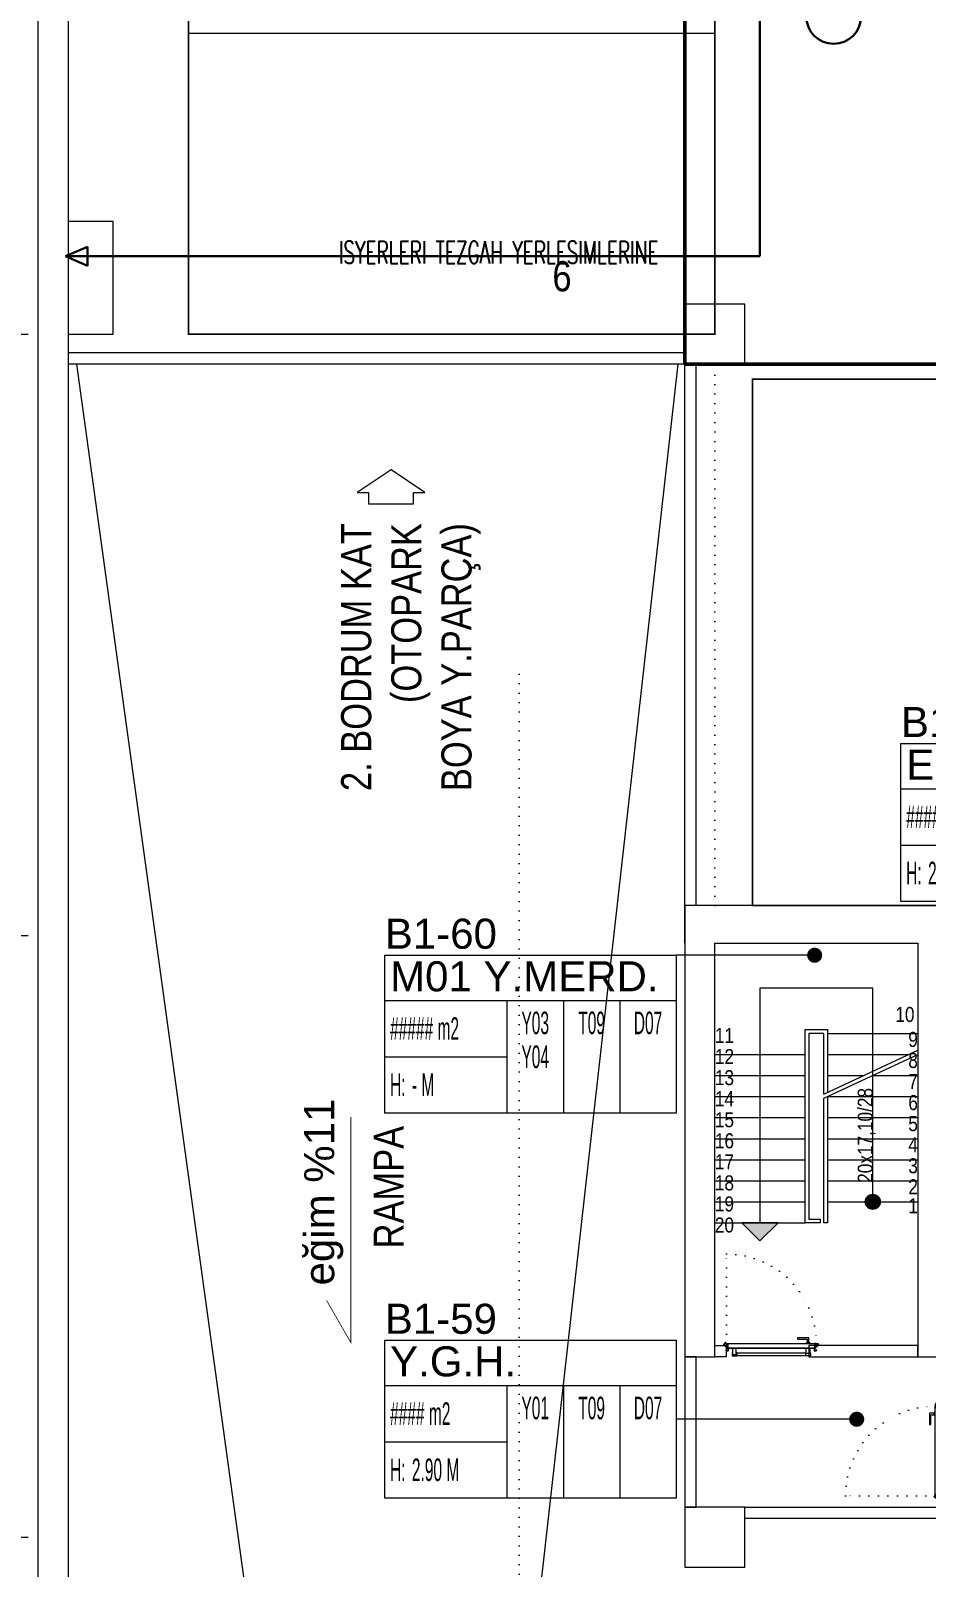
# Model space of a CAD drawing. Header units: metres. Extents: x -13194 to 152406, y -14653 to 29421.
# Drawn here: x 55990 to 57181, y 2400 to 4444 of the extents above; entities that cross this region are included whole.
import ezdxf
from ezdxf.enums import TextEntityAlignment as Align

# ---------------------------------------------------------------- set-up
doc = ezdxf.new("R2010")
doc.units = ezdxf.units.M
doc.header["$LTSCALE"] = 100
doc.header["$MEASUREMENT"] = 0
for name, pattern in [('DASHDOT2', [0.5, 0.25, -0.125, 0, -0.125]), ('DOT2', [0.125, 0, -0.125]), ('HIDDEN', [0.375, 0.25, -0.125])]:
    doc.linetypes.add(name, pattern=pattern)
doc.layers.get('0').update_dxf_attribs({"color": 9, "lineweight": 9})
for name, color, linetype, lineweight in [('00', 9, 'Continuous', 9), ('01', 9, 'Continuous', 9), ('05', 9, 'Continuous', 9), ('06D', 9, 'Continuous', 9), ('08E', 8, 'DOT2', 9), ('10', 9, 'Continuous', 9), ('14', 9, 'Continuous', 9), ('19', 9, 'Continuous', 9), ('20', 9, 'DOT2', 9), ('21', 9, 'Continuous', 9), ('21_mahal200', 9, 'Continuous', 9), ('24', 9, 'DASHDOT2', 9), ('E-KABLO', 7, 'Continuous', 30), ('E-LINYE', 7, 'Continuous', 30)]:
    doc.layers.add(name, color=color, linetype=linetype, lineweight=lineweight)
doc.styles.add('Arial', font='arial.ttf', dxfattribs={"height": 2.5})
doc.styles.add('E-YAZI', font='txttw.shx')
doc.styles.add('MuuM_TEXT-ITALIC', font='ARIALNI.TTF')
doc.styles.add('MuuM_TEXT-STANDART', font='ARIALN.TTF')
doc.dimstyles.new('MuuM_DIM200', dxfattribs={"dimscale": 20, "dimtxt": 2, "dimasz": 1, "dimexe": 1, "dimexo": 1, "dimgap": 1, "dimtad": 1, "dimdec": 1, "dimrnd": 0.5, "dimdsep": 46, "dimtxsty": 'MuuM_TEXT-STANDART', "dimblk": 'ARCHTICK', "dimcen": 0, "dimdle": 0.15, "dimclrd": 256, "dimclre": 256, "dimclrt": 256, "dimadec": 0, "dimazin": 0, "dimtfac": 5, "dimtdec": 1, "dimtix": 1, "dimtmove": 2, "dimatfit": 3, "dimldrblk": 'DOT', "dimfxl": 3, "dimfxlon": 1, "dimtolj": 1, "dimlwd": -1, "dimlwe": -1, "dimarcsym": 0})

# ---------------------------------------------------------------- blocks, each defined once
blk = doc.blocks.new('p-akslar_yeni')
at = {"layer": '24'}
for points in [[(-2190, -4535), (6415, -4535)], [(-2190, -5335), (6415, -5335)], [(-2190, -6135), (6415, -6135)]]:
    blk.add_lwpolyline(points, dxfattribs=at)
blk = doc.blocks.new('p-kolon_80x80')
blk.add_lwpolyline([(-40, -40), (40, -40), (40, 40), (-40, 40)], close=True)
blk = doc.blocks.new('1.bod.mimari.elk')
at = {"layer": '01'}
for points in [[(40, -8750), (0, -8750), (0, -2950), (40, -2950), (40, -8750), (40, -8750)], [(860, -5350), (860, -5350), (860, -5950), (900, -5950), (900, -5950), (900, -5950), (900, -5400), (1170, -5400), (1170, -5950), (1170, -5950), (1170, -5950), (1210, -5950), (1210, -5350), (860, -5350), (860, -5350), (860, -5350), (860, -5400)]]:
    blk.add_lwpolyline(points, close=True, dxfattribs=at)
for p in [(900, -4590), (900, -6190)]:
    blk.add_blockref('p-kolon_80x80', p, dxfattribs=at)
blk = doc.blocks.new('p-işyeri')
at = {"color": 0, "const_width": 2}
blk.add_lwpolyline([(200, 0), (200, 700), (-200, 700), (-200, 0)], close=True, dxfattribs=at)
blk = doc.blocks.new('p-M01-M02_merdiven-1050')
at = {"layer": '19'}
h = blk.add_hatch(color=256, dxfattribs=at)
h.dxf.hatch_style = 1
edge = h.paths.add_edge_path()
edge.add_arc((210, -344), 10, 270, 630)
h = blk.add_hatch(color=256, dxfattribs=at)
h.dxf.hatch_style = 1
h.paths.add_polyline_path([(84, -372), (36, -372), (60, -396)])
at = {"layer": '19', "linetype": 'Continuous'}
for points in [[(210, -344), (210, -120), (210, -60), (60, -60), (60, -372)], [(145, -200.7), (145, -120), (125, -120), (125, -120), (125, -367), (140, -367), (140, -372), (120, -372), (120, -367), (120, -115), (120, -115), (150, -115), (150, -198.4)], [(150, -120), (270, -120)], [(145, -200.7), (270, -142.4)], [(0, -148), (120, -148)], [(145, -206.3), (270, -148)], [(150, -148), (258, -148)], [(0, -176), (120, -176)], [(150, -176), (198, -176)], [(210, -176), (270, -176)], [(0, -204), (120, -204)], [(150, -204), (270, -204)], [(0, -232), (120, -232)], [(150, -232), (270, -232)], [(0, -260), (120, -260)], [(150, -260), (270, -260)], [(0, -288), (120, -288)], [(150, -288), (270, -288)], [(0, -316), (120, -316)], [(150, -316), (270, -316)], [(0, -344), (120, -344)], [(150, -344), (270, -344)], [(0, -372), (120, -372)]]:
    blk.add_lwpolyline(points, dxfattribs=at)
at = {"layer": '19'}
for points in [[(145, -206.3), (270, -148)], [(150, -204), (150, -372), (150, -372), (145, -372), (145, -372), (145, -206.3)]]:
    blk.add_lwpolyline(points, dxfattribs=at)
blk.add_lwpolyline([(84, -372), (36, -372), (60, -396)], close=True, dxfattribs=at)
blk.add_circle((210, -344), 10, dxfattribs=at)
blk = doc.blocks.new('p-M01-M02_M03_formül_2a')
at = {"layer": '21', "style": 'MuuM_TEXT-STANDART'}
for s, p in [('10', (240, -114.8)), ('11', (0, -142.8)), ('12', (0, -170.8)), ('13', (0, -198.8)), ('14', (0, -226.8)), ('15', (0, -254.8)), ('16', (0, -282.8)), ('17', (0, -310.8)), ('18', (0, -338.8)), ('19', (0, -366.8)), ('20', (0, -394.8))]:
    blk.add_text(s, height=20, dxfattribs=at).set_placement(p)
for s, p in [('9', (270, -148)), ('8', (270, -176)), ('7', (270, -204)), ('6', (270, -232)), ('5', (270, -260)), ('4', (270, -288)), ('3', (270, -316)), ('2', (270, -344)), ('1', (270, -369.3))]:
    blk.add_text(s, height=20, dxfattribs=at).set_placement(p, align=Align.RIGHT)
blk.add_text('20x17,10/28', height=20, rotation=90, dxfattribs=at).set_placement((210, -202.6), align=Align.RIGHT)
blk = doc.blocks.new('*U19')
at = {"ltscale": 15}
for p, q in [((-25, 1), (-26, 0)), ((-25, -1), (-26, 0)), ((-23, 1), (-25, 1)), ((-23, 1), (-23, -2)), ((-21, -3), (-18, 3)), ((-21, -3), (-18, 3)), ((-20, -3), (-17, 3)), ((-20, -3), (-16, 3)), ((-18, -3), (-15, 3)), ((-18, -3), (-15, 3)), ((-18, 1), (-18, 2)), ((-17, -3), (-14, 3)), ((-17, -3), (-13, 3)), ((-17, 1), (-17, 2)), ((-15, -3), (-12, 3)), ((-15, -3), (-12, 3)), ((-15, 1), (-15, 2)), ((-14, -3), (-11, 3)), ((-14, -3), (-10, 3)), ((-14, 1), (-14, 2)), ((-12, -3), (-9, 3)), ((-12, -3), (-9, 3)), ((-12, 1), (-12, 2)), ((-11, -3), (-8, 3)), ((-11, -3), (-7, 3)), ((-11, 1), (-11, 2)), ((-9, -3), (-6, 3)), ((-9, -3), (-6, 3)), ((-9, 1), (-9, 2)), ((-8, -3), (-4, 3)), ((-8, -3), (-5, 3)), ((-8, 1), (-8, 2)), ((-6, -3), (-3, 3)), ((-6, -3), (-3, 3)), ((-6, 1), (-6, 2)), ((-5, -3), (-1, 3)), ((-5, -3), (-2, 3)), ((-5, 1), (-5, 2)), ((-3, 1), (-3, 2)), ((0, 4), (-2, 1)), ((-2, 1), (-2, 2)), ((0, 0), (-1, 0)), ((-25, -1), (-23, -2)), ((-9, -2), (-23, -2)), ((-21, -3), (-21, -2)), ((-20, -3), (-19, -2)), ((-20, -2), (-19, -2)), ((-19, -2), (-18, -2)), ((-18, -3), (-18, -2)), ((-17, -3), (-16, -2)), ((-17, -2), (-16, -2)), ((-16, -2), (-15, -2)), ((-15, -3), (-15, -2)), ((-14, -3), (-13, -2)), ((-14, -2), (-13, -2)), ((-13, -2), (-12, -2)), ((-12, -3), (-12, -2)), ((-11, -3), (-10, -2)), ((-11, -2), (-10, -2)), ((-10, -2), (-9, -2)), ((-9, -3), (-9, -2)), ((-8, -2), (-7, -2)), ((-8, -3), (-7, -2)), ((-7, -2), (-6, -2)), ((-6, -3), (-6, -2)), ((-5, -2), (-4, -2)), ((-5, -3), (-4, -2)), ((-4, -2), (-2, -2)), ((0, -4), (-2, -2)), ((0, 0), (-1, 0))]:
    blk.add_line(p, q, dxfattribs=at)
for p, q in [((-7, 1), (-23, 1)), ((-17, 1), (-19, 1)), ((-16, 1), (-17, 1)), ((-14, 1), (-16, 1)), ((-13, 1), (-14, 1)), ((-11, 1), (-13, 1)), ((-10, 1), (-11, 1)), ((-8, 1), (-10, 1)), ((-7, 1), (-8, 1)), ((-5, 1), (-7, 1)), ((-4, 1), (-5, 1)), ((-2, 1), (-4, 1)), ((-2, 1), (-2, 1)), ((0, 0), (0, 4)), ((-2, -2), (-2, -2)), ((0, 0), (0, -4))]:
    blk.add_line(p, q)
for centre, radius, start, end in [((-26, 4), 3.92, 274.361, 322.1025), ((-26, -4), 3.92, 37.8975, 85.639), ((-18, 3), 0.0971, 330.3204, 150.3204), ((-17, 3), 0.0971, 330.3204, 150.3204), ((-15, 3), 0.0971, 330.3204, 150.3204), ((-14, 3), 0.0971, 330.3204, 150.3204), ((-12, 3), 0.0971, 330.3204, 150.3204), ((-11, 3), 0.0971, 330.3204, 150.3204), ((-9, 3), 0.0971, 330.3204, 150.3204), ((-8, 3), 0.0971, 330.3204, 150.3204), ((-6, 3), 0.0971, 330.3204, 150.3204), ((-5, 3), 0.0971, 330.3204, 150.3204), ((-3, 3), 0.0971, 330.3204, 150.3204), ((-2, 3), 0.0971, 330.3204, 150.3204), ((-1, 0), 0.486, 90, 270), ((0, 4), 0.25, 0, 150.0864), ((-21, -3), 0.0971, 150.3204, 330.3204), ((-20, -3), 0.0971, 150.3204, 330.3204), ((-18, -3), 0.0971, 150.3204, 330.3204), ((-17, -3), 0.0971, 150.3204, 330.3204), ((-15, -3), 0.0971, 150.3204, 330.3204), ((-14, -3), 0.0971, 150.3204, 330.3204), ((-12, -3), 0.0971, 150.3204, 330.3204), ((-11, -3), 0.0971, 150.3204, 330.3204), ((-9, -3), 0.0971, 150.3204, 330.3204), ((-8, -3), 0.0971, 150.3204, 330.3204), ((-6, -3), 0.0971, 150.3204, 330.3204), ((-5, -3), 0.0971, 150.3204, 330.3204), ((0, -4), 0.25, 209.9136, 0)]:
    blk.add_arc(centre, radius, start, end, dxfattribs=at)
blk = doc.blocks.new('conta')
at = {"ltscale": 10}
for p, q in [((-2649.9, 5345.5), (-2649.8, 5345.6)), ((-2649.9, 5344.5), (-2649.8, 5344.3)), ((-2649.8, 5344.3), (-2649.7, 5344.3)), ((-2649.7, 5345.4), (-2649.3, 5345.4)), ((-2649.2, 5345.4), (-2649.1, 5345.5)), ((-2649, 5344), (-2648.8, 5343.8)), ((-2648.9, 5344.1), (-2648.7, 5343.9)), ((-2648.8, 5345.1), (-2648.6, 5345.3)), ((-2648.8, 5344.9), (-2648.6, 5345.2)), ((-2648.7, 5343.8), (-2648.7, 5343.8)), ((-2648.6, 5345.3), (-2648.6, 5345.3))]:
    blk.add_line(p, q, dxfattribs=at)
for centre, radius, start, end in [((-2649.8, 5345.5), 0.05, 140.6345, 188.9372), ((-2653, 5345), 3.19, 350.4674, 8.9372), ((-2649.9, 5344.5), 0.02, 170.4674, 213.7451), ((-2649.7, 5345.6), 0.0696, 22.2428, 159.258), ((-2650.9, 5345), 1.24, 340.3382, 16.7772), ((-2649.7, 5344.6), 0.03, 160.3382, 273.2666), ((-2649.7, 5345.4), 0.03, 90, 196.7772), ((-2649.6, 5341.5), 3.01, 80.4362, 93.2666), ((-2649.3, 5345.5), 0.05, 270, 303.0062), ((-2649.2, 5344.1), 0.231, 353.9571, 81.9004), ((-2649.1, 5345.5), 0.03, 4.7972, 123.0062), ((-2649.1, 5344.5), 0.03, 260.4362, 338.7066), ((-2651.2, 5344.8), 2.33, 7.5897, 18.7951), ((-2649, 5345.6), 0.05, 18.7951, 42.1429), ((-2650.2, 5345), 1.27, 338.7066, 23.0418), ((-2648.9, 5344.1), 0.1, 173.9571, 217.2653), ((-2648.8, 5345.1), 0.05, 187.5897, 322.7347), ((-2658.2, 5345.2), 9.36, 353.6857, 357.8537), ((-2648.8, 5344.2), 0.1, 173.6857, 217.2653), ((-2648.8, 5344.8), 0.05, 142.7347, 180.2669), ((-2648.7, 5343.8), 0.05, 217.2653, 307.2653), ((-2648.7, 5343.8), 0.05, 307.2653, 37.2653), ((-2648.6, 5345.3), 0.05, 52.7347, 142.7347), ((-2648.6, 5345.3), 0.05, 322.7347, 52.7347)]:
    blk.add_arc(centre, radius, start, end, dxfattribs=at)
for points, knots in [([(-2649, 5345.6), (-2649, 5345.6), (-2649.1, 5345.7), (-2649.2, 5345.4), (-2649.3, 5345.7), (-2649.4, 5345.5), (-2649.5, 5345.7), (-2649.6, 5345.5), (-2649.7, 5345.6), (-2649.7, 5345.6)], [0.0086373, 0.0086373, 0.0086373, 0.0086373, 0.1097304, 0.3133405, 0.4430081, 0.5658764, 0.7165186, 0.8527974, 0.9648495, 0.9648495, 0.9648495, 0.9648495]), ([(-2649.7, 5344.3), (-2649.7, 5344.3), (-2649.7, 5344.5), (-2649.6, 5344.3), (-2649.3, 5344.4), (-2649.2, 5344.4), (-2649.2, 5344.4)], [0, 0, 0, 0, 0.1008757, 0.3841126, 0.5436166, 0.6906785, 0.6906785, 0.6906785, 0.6906785])]:
    blk.add_open_spline(points, degree=3, knots=knots, dxfattribs=at)
blk = doc.blocks.new('p-yn_sackasa')
at = {"layer": '10', "linetype": 'Continuous'}
for p, q in [((-2.2, 0), (-2.2, -0.2)), ((0, 6.9), (0, 6.2)), ((0, 6.2), (0, 6.9)), ((0.1, 6.9), (0.1, 6.2)), ((0.2, 6.9), (0.2, 6.2)), ((2.7, 7.2), (0.3, 7.2)), ((2.7, 7.2), (0.3, 7.2)), ((2.7, 7), (0.3, 7)), ((0.3, 7), (2.7, 7)), ((0.3, 6.1), (0.8, 6.1)), ((0.7, 6), (0.3, 6)), ((0.3, 5.9), (0.7, 5.9)), ((0.8, 5.9), (0.3, 5.9)), ((0.7, 5.9), (0.7, 6)), ((0.7, -0.7), (0.7, 2.3)), ((0.7, -0.7), (0.7, 2.3)), ((0.8, 5.9), (0.8, 6.1)), ((0.8, -0.7), (0.8, 2.3)), ((0.8, -0.7), (0.8, 2.3)), ((0.9, 2.3), (1, 2.3)), ((0.9, 2.3), (0.9, 2.3)), ((1, 2.5), (1, 2.4)), ((1, 2.5), (1, 2.5)), ((1.1, 2.5), (1.1, 3.7)), ((1.1, 2.5), (1.1, 3.7)), ((1.3, 3.7), (1.3, 2.5)), ((1.3, 2.5), (1.3, 3.7)), ((2.5, 4), (1.4, 4)), ((1.4, 4), (2.5, 4)), ((1.4, 3.8), (2.5, 3.8)), ((2.5, 3.8), (1.4, 3.8)), ((2.5, 3.4), (2.6, 3.7)), ((2.6, 3.7), (2.5, 3.4)), ((2.7, 3.6), (2.6, 3.3)), ((2.7, 3.6), (2.6, 3.3)), ((2.8, 3.3), (2.8, 6.9)), ((2.8, 3.3), (2.8, 6.9)), ((2.9, 3.3), (2.9, 6.9)), ((2.9, 3.3), (2.9, 6.9)), ((-2.9, -1.7), (-2.9, -0.3)), ((-2.9, -0.3), (-2.9, -1.7)), ((-2.8, -0.3), (-2.8, -1.7)), ((-2.8, -0.3), (-2.8, -1.7)), ((-2.2, 0), (-2.7, 0)), ((-2.2, 0), (-2.7, 0)), ((-2.2, -0.1), (-2.7, -0.1)), ((-2.2, -0.2), (-2.7, -0.2)), ((1, -1.8), (-2.7, -1.8)), ((1, -1.9), (-2.7, -1.9)), ((-2.7, -2), (1, -2)), ((1, -2), (-2.7, -2)), ((-2.2, -0.1), (-2.2, 0)), ((0.9, -0.8), (1, -0.8)), ((0.9, -0.8), (0.9, -0.8)), ((1, -0.9), (1, -0.9)), ((1, -0.9), (1, -0.9)), ((1.1, -1), (1.1, -1.7)), ((1.1, -1), (1.1, -1.7)), ((1.3, -1), (1.3, -1.7)), ((1.3, -1), (1.3, -1.7))]:
    blk.add_line(p, q, dxfattribs=at)
for points in [[(0.1, 2.1), (0.7, 2.1), (0.7, -0.5), (0.1, -0.5)], [(0.1, 2.1), (0.4, 2.1), (0.4, -0.5), (0.1, -0.5)]]:
    blk.add_lwpolyline(points, close=True, dxfattribs=at)
for centre, radius, start, end in [((0.3, 6.9), 0.249, 90, 180), ((0.3, 6.9), 0.261, 90, 180), ((0.3, 6.2), 0.249, 181.345, 271.3502), ((0.3, 6.2), 0.261, 180, 270), ((0.3, 6.9), 0.122, 90, 180), ((0.3, 6.2), 0.122, 180, 270), ((0.3, 6.9), 0.11, 90, 180), ((0.3, 6.2), 0.11, 180, 270), ((0.9, 2.3), 0.206, 63.2169, 180), ((0.9, 2.3), 0.219, 63.2153, 180), ((0.9, 2.3), 0.0801, 63.215, 180), ((0.9, 2.3), 0.0674, 63.2144, 180), ((1, 2.5), 0.219, 243.2148, 0), ((1, 2.5), 0.0801, 243.2203, 0), ((1, 2.5), 0.206, 243.2197, 0), ((1, 2.5), 0.0674, 243.2129, 0), ((1.4, 3.7), 0.24, 90, 180), ((1.4, 3.7), 0.253, 90, 180), ((1.4, 3.7), 0.114, 90, 180), ((1.4, 3.7), 0.101, 90, 180), ((2.5, 3.7), 0.249, 342.8613, 90), ((2.5, 3.7), 0.261, 342.8602, 90), ((2.5, 3.7), 0.122, 342.8607, 90), ((2.5, 3.7), 0.11, 342.8621, 90), ((2.7, 3.3), 0.232, 162.8601, 0), ((2.7, 3.3), 0.219, 162.8613, 0), ((2.7, 3.3), 0.0927, 162.8605, 0), ((2.7, 3.3), 0.0801, 162.8624, 0), ((2.7, 6.9), 0.249, 0, 90), ((2.7, 6.9), 0.261, 0, 90), ((2.7, 6.9), 0.122, 0, 90), ((2.7, 6.9), 0.11, 0, 90), ((-2.7, -0.3), 0.24, 90, 180), ((-2.7, -0.3), 0.253, 90, 180), ((-2.7, -1.7), 0.24, 180, 270), ((-2.7, -1.7), 0.253, 180, 270), ((-2.7, -0.3), 0.114, 90, 180), ((-2.7, -0.3), 0.101, 90, 180), ((-2.7, -1.7), 0.114, 180, 270), ((-2.7, -1.7), 0.101, 180, 270), ((0.9, -0.7), 0.206, 180, 296.7851), ((0.9, -0.7), 0.219, 180, 296.785), ((0.9, -0.7), 0.0674, 180, 180.5245), ((0.9, -0.7), 0.0801, 180, 296.785), ((0.9, -0.7), 0.0674, 180, 296.7871), ((1, -1), 0.219, 0, 116.7854), ((1, -1), 0.206, 0, 116.7836), ((1, -1), 0.0801, 0, 116.7811), ((1, -1), 0.0674, 0, 116.7871), ((1, -1.7), 0.114, 270, 0), ((1, -1.7), 0.24, 270, 0), ((1, -1.7), 0.101, 270, 0), ((1, -1.7), 0.253, 270, 0)]:
    blk.add_arc(centre, radius, start, end, dxfattribs=at)
at = {"layer": '10', "xscale": 0.0842696629213483, "yscale": 0.0842696629213483, "zscale": 0.0842696629213483}
blk.add_blockref('*U19', (1, 1.3), dxfattribs=at)
at = {"layer": '14', "xscale": -0.7887640449438696, "yscale": 0.7887640449438696, "zscale": 0.7887640449438204, "rotation": 90}
blk.add_blockref('conta', (4217.8, -2086.4), dxfattribs=at)
blk = doc.blocks.new('*U404')
at = {"layer": '06D'}
for points in [[(8.5, 9.6), (7.9, 9.6), (7.9, 13.6, -0.414214), (8.2, 13.9), (13.7, 13.9, -0.414214), (14.1, 13.6), (14.1, 9.6), (13.5, 9.6)], [(111.5, 9.6), (112.1, 9.6), (112.1, 13.6, 0.414214), (111.7, 13.9), (106.2, 13.9, 0.414214), (105.9, 13.6), (105.9, 9.6), (106.5, 9.6)]]:
    blk.add_lwpolyline(points, format="xyb", dxfattribs=at)
for points in [[(8.5, 12.1), (13.5, 12.1), (13.5, 3.4), (8.5, 3.4)], [(14.1, 13.3), (105.9, 13.3), (105.9, 10.2), (14.1, 10.2)], [(111.5, 10.9), (106.5, 10.9), (106.5, 3.4), (111.5, 3.4)]]:
    blk.add_lwpolyline(points, close=True, dxfattribs=at)
for points in [[(110.1, -3.8), (110.1, -10.1), (95.1, -10.1), (95.1, -8.2), (107.9, -8.2), (107.9, -8.2), (107.9, -3.8), (110.1, -3.8)], [(111.2, -2.6), (111.2, -3.8), (106.8, -3.8), (106.8, -2.6), (111.2, -2.6)]]:
    blk.add_lwpolyline(points, dxfattribs=at)
at = {"layer": '10', "ltscale": 10}
for p, q in [((2, 1.5), (1, 1.5)), ((2, 1.3), (1, 1.3)), ((1, 0.9), (2, 0.3)), ((2, 0.3), (2, 1.8)), ((2, 1.8), (2.3, 1.8)), ((2, -0.2), (2, 0.3)), ((2.3, -2.2), (2.3, 3.3)), ((2.3, 1.8), (2.3, 0.3)), ((2.3, 0.3), (2.3, -0.2)), ((2.4, 3.4), (117.6, 3.4)), ((2.4, -2.3), (2.4, 3.2)), ((2.5, 3.3), (117.5, 3.3)), ((117.5, -2.3), (117.5, 3.2)), ((117.7, -2.2), (117.7, 3.3)), ((117.7, 1.8), (118, 1.8)), ((117.7, 1.3), (117.7, 1.8)), ((117.7, 1.8), (118, 1.8)), ((117.7, 1.3), (117.7, 1.8)), ((117.7, -0.2), (117.7, 1.3)), ((117.7, -0.2), (117.7, 1.3)), ((118, 1.8), (118, 1.3)), ((118, 1.8), (118, 1.3)), ((118, 1.3), (118, -0.2)), ((119, 0.7), (118, 1.3)), ((118, 1.3), (118, -0.2)), ((119, 0.7), (118, 1.3)), ((118, 0.3), (119, 0.3)), ((118, 0.3), (119, 0.3)), ((118, 0.1), (119, 0.1)), ((118, 0.1), (119, 0.1)), ((-1.6, -2.7), (-1.7, -2.6)), ((-1.6, -2.7), (-1.7, -2.6)), ((-1.2, -2.2), (-1.2, -2.3)), ((-1.2, -2.2), (-1.1, -2.2)), ((-1.2, -2.2), (-1.2, -2.3)), ((-1.2, -2.2), (-1.1, -2.2)), ((-1.1, -2), (-1.1, -2.4)), ((-1.1, -2), (-1.1, -2.4)), ((-0.8, -2), (-0.8, -2.4)), ((-0.8, -2), (-0.8, -2.4)), ((0.3, -2.5), (0.3, -2.3)), ((0.4, -2.2), (2.2, -2.2)), ((0.4, -2.4), (0.4, -2.4)), ((0.4, -2.6), (119.6, -2.6)), ((0.5, -2.4), (119.5, -2.4)), ((0.5, -2.4), (2.3, -2.4)), ((2.3, -0.2), (2, -0.2)), ((119.5, -2.4), (117.6, -2.4)), ((118, -0.2), (117.7, -0.2)), ((118, -0.2), (117.7, -0.2)), ((119.6, -2.2), (117.7, -2.2)), ((119.5, -2.4), (119.5, -2.4)), ((119.7, -2.5), (119.7, -2.3))]:
    blk.add_line(p, q, dxfattribs=at)
blk.add_circle((-0.9, -3.3), 0.843, dxfattribs=at)
blk.add_circle((-0.9, -3.3), 0.843, dxfattribs=at)
for centre, radius, start, end in [((2.4, 3.3), 0.1, 90, 180), ((2.5, 3.2), 0.05, 90, 180), ((117.6, 3.3), 0.141, 14.9271, 75.0729), ((-0.9, -3.3), 1.01, 105.7139, 140.5908), ((-0.9, -3.3), 1.01, 105.7139, 140.5908), ((-0.4, -2.3), 0.428, 142.379, 203.648), ((-0.4, -2.3), 0.428, 142.379, 203.648), ((-0.4, -2.3), 0.302, 119.9685, 254.4476), ((-0.4, -2.3), 0.302, 119.9685, 254.4476), ((0.4, -2.3), 0.1, 90, 180), ((0.4, -2.5), 0.1, 180, 270), ((0.5, -2.4), 0.005, 180, 270), ((0.5, -2.4), 0.005, 90, 180), ((2.2, -2.2), 0.05, 270, 0), ((2.3, -2.3), 0.1, 270, 0), ((117.6, -2.3), 0.1, 180, 270), ((117.7, -2.2), 0.05, 180, 270), ((119.5, -2.4), 0.005, 270, 360), ((119.5, -2.4), 0.005, 0, 90), ((119.6, -2.3), 0.1, 0, 90), ((119.6, -2.5), 0.1, 270, 0)]:
    blk.add_arc(centre, radius, start, end, dxfattribs=at)
at = {"layer": '20'}
blk.add_lwpolyline([(0.3, -2.4), (0.3, -121.8, 0.414214), (119.7, -2.4, -1)], format="xyb", dxfattribs=at)
blk.add_blockref('p-yn_sackasa', (0, 0))
at = {"xscale": -1}
blk.add_blockref('p-yn_sackasa', (120, 0), dxfattribs=at)
blk = doc.blocks.new('0_arrow1')
at = {"linetype": 'ByBlock', "lineweight": -2}
blk.add_lwpolyline([(15, -22.5), (-15, -22.5), (-15, -15), (-22.5, -15), (0, 0), (22.5, -15), (15, -15)], close=True, dxfattribs=at)
blk.add_point((0, 0))
blk = doc.blocks.new('0_slopearrow')
at = {"const_width": 0.05}
blk.add_lwpolyline([(11.21, 0), (-3.79, 0), (-1, 1.61)], dxfattribs=at)
at = {"style": 'Arial'}
blk.add_attdef('EGIM', text='', height=2, dxfattribs=at).set_placement((0, 0.5), align=Align.BOTTOM_LEFT)
at = {"style": 'MuuM_TEXT-ITALIC'}
blk.add_attdef('SLOPE', text='', height=2, dxfattribs=at).set_placement((0, -0.5), align=Align.TOP_LEFT)
blk = doc.blocks.new('p-birim')
blk.add_lwpolyline([(0, 0), (1, 0), (1, 1), (0, 1)], close=True)
blk = doc.blocks.new('_ArchTick')
at = {"color": 0, "linetype": 'ByBlock', "const_width": 0.15}
blk.add_lwpolyline([(-0.5, -0.5), (0.5, 0.5)], dxfattribs=at)
blk = doc.blocks.new('_Dot')
at = {"color": 0, "linetype": 'ByBlock', "lineweight": -2}
blk.add_line((-0.5, 0), (-1, 0), dxfattribs=at)
at = {"color": 0, "linetype": 'ByBlock', "const_width": 0.5}
blk.add_lwpolyline([(-0.25, 0, 1), (0.25, 0, 1)], format="xyb", close=True, dxfattribs=at)
blk = doc.blocks.new('0_roomno2')
blk.add_lwpolyline([(19.38, -10.5), (0, -10.5), (0, 0), (19.38, 0)], close=True)
for points in [[(0, -3), (19.38, -3)], [(8.12, -3), (8.12, -10.5)], [(11.88, -3), (11.88, -10.5)], [(15.62, -3), (15.62, -10.5)], [(0, -6.75), (8.12, -6.75)]]:
    blk.add_lwpolyline(points)
at = {"style": 'MuuM_TEXT-STANDART', "width": 0.6}
blk.add_text('H:', height=1.5, dxfattribs=at).set_placement((0.35, -8.61), align=Align.MIDDLE_LEFT)
at = {"style": 'Arial'}
blk.add_attdef('ODANO', (0, 1.17), '', height=2, dxfattribs=at)
blk.add_attdef('MEKANADI', text='', height=2, dxfattribs=at).set_placement((0.35, -3), align=Align.BOTTOM_LEFT)
at = {"style": 'MuuM_TEXT-STANDART', "width": 0.6}
for tag, p in [('YER01', (10, -4.5)), ('TAVAN01', (13.75, -4.5)), ('DUVAR01', (17.5, -4.5)), ('YER02', (10, -6.75)), ('TAVAN02', (13.75, -6.75)), ('DUVAR02', (17.5, -6.75)), ('YER03', (10, -9)), ('TAVAN03', (13.75, -9)), ('DUVAR03', (17.5, -9))]:
    blk.add_attdef(tag, text='', height=1.5, dxfattribs=at).set_placement(p, align=Align.MIDDLE_CENTER)
for tag, p in [('M2', (0.35, -4.88)), ('TEMIZTAVANYUKSEKLIGI', (1.8, -8.61))]:
    blk.add_attdef(tag, text='', height=1.5, dxfattribs=at).set_placement(p, align=Align.MIDDLE_LEFT)
blk = doc.blocks.new('1.bod.mimari1.elk')
at = {"layer": '00'}
for points in [[(860, -4615), (40, -4615)], [(860, -4630), (40, -4630)], [(860, -5350), (860, -4630)], [(875, -5350), (875, -4630)]]:
    blk.add_lwpolyline(points, dxfattribs=at)
for points in [[(915, -5950), (900, -5950), (900, -5935), (915, -5935)], [(1025, -5950), (1170, -5950), (1170, -5935), (1025, -5935)], [(860, -5950), (860, -6150), (875, -6150), (875, -5950)], [(1360, -6165), (940, -6165), (940, -6150), (1195, -6150), (1195, -6135), (1210, -6135), (1210, -6150), (1360, -6150)]]:
    blk.add_lwpolyline(points, close=True, dxfattribs=at)
at = {"layer": '06D', "linetype": 'DOT2'}
for points in [[(1100, -1400), (1100, -3850, 0.4142136), (1600, -4350), (2300, -4350)], [(640, -5042.1), (640, -7840, 0.4142136), (840, -8040), (3100, -8040)]]:
    blk.add_lwpolyline(points, format="xyb", dxfattribs=at)
at = {"layer": '06D'}
blk.add_lwpolyline([(51.02, -4630), (491.81, -7830), (851.02, -4630)], dxfattribs=at)
at = {"layer": '08E'}
blk.add_lwpolyline([(900, -5350), (900, -4630)], dxfattribs=at)
at = {"layer": '20', "ltscale": 2, "const_width": 5}
for points in [[(860, -4630), (860, -4630), (860, -2200), (40, -2192.5)], [(860, -4550), (860, -2240)], [(1210, -5350), (1360, -5350), (1360, -4630), (860, -4630)]]:
    blk.add_lwpolyline(points, dxfattribs=at)
for name, p in [('p-M01-M02_merdiven-1050', (900, -5400)), ('p-M01-M02_M03_formül_2a', (900, -5390))]:
    blk.add_blockref(name, p)
at = {"layer": '05', "xscale": 60.00000000000003, "yscale": 150}
blk.add_blockref('p-birim', (40, -4590), dxfattribs=at)
at = {"layer": '06D', "color": 89, "linetype": 'HIDDEN', "true_color": 0x2e4d23, "rotation": 90}
for p in [(900, -3990), (900, -4390)]:
    blk.add_blockref('p-işyeri', p, dxfattribs=at)
at = {"layer": '06D', "color": 89, "linetype": 'HIDDEN', "true_color": 0x2e4d23}
blk.add_blockref('p-işyeri', (1150, -5350), dxfattribs=at)
at = {"layer": '10', "xscale": -1}
for p, rotation in [((915, -5935), 180), ((1195.54, -6135.15), 270)]:
    blk.add_blockref('*U404', p, dxfattribs=dict(at, rotation=rotation))
at = {"layer": '21', "xscale": -2, "yscale": 2, "zscale": 2}
blk.add_blockref('0_arrow1', (469.51, -4770.66), dxfattribs=at)
at = {"layer": '21'}
ref = blk.add_blockref('0_slopearrow', (415.91, -5855.18), dxfattribs=dict(at, xscale=20, yscale=20, zscale=20, rotation=90))
ref.add_attrib('EGIM', 'eğim %11', dxfattribs={"layer": '0', "height": 40, "rotation": 90, "style": 'Arial'}).set_placement((405.91, -5855.18), align=Align.BOTTOM_LEFT)
at = {"layer": '21_mahal200'}
ref = blk.add_blockref('0_roomno2', (1147.45, -5134.52), dxfattribs=dict(at, xscale=20, yscale=20, zscale=20))
ref.add_attrib('ODANO', 'B1-62', (1147.45, -5125.87), dxfattribs={"layer": '0', "height": 40, "style": 'Arial'})
ref.add_attrib('MEKANADI', 'ELEK.O.', dxfattribs={"layer": '0', "height": 40, "style": 'Arial'}).set_placement((1154.45, -5194.52), align=Align.BOTTOM_LEFT)
ref.add_attrib('M2', '#### m2', dxfattribs={"layer": '0', "height": 30, "style": 'MuuM_TEXT-STANDART', "width": 0.6}).set_placement((1154.45, -5232.02), align=Align.MIDDLE_LEFT)
ref.add_attrib('TEMIZTAVANYUKSEKLIGI', '2.90 M', dxfattribs={"layer": '0', "height": 30, "style": 'MuuM_TEXT-STANDART', "width": 0.6}).set_placement((1183.45, -5306.68), align=Align.MIDDLE_LEFT)
ref.add_attrib('YER01', 'Y01', dxfattribs={"layer": '0', "height": 30, "style": 'MuuM_TEXT-STANDART', "width": 0.6}).set_placement((1347.45, -5224.52), align=Align.MIDDLE_CENTER)
ref.add_attrib('TAVAN01', 'T09', dxfattribs={"layer": '0', "height": 30, "style": 'MuuM_TEXT-STANDART', "width": 0.6}).set_placement((1422.45, -5224.52), align=Align.MIDDLE_CENTER)
ref.add_attrib('DUVAR01', 'D07', dxfattribs={"layer": '0', "height": 30, "style": 'MuuM_TEXT-STANDART', "width": 0.6}).set_placement((1497.45, -5224.52), align=Align.MIDDLE_CENTER)
ref = blk.add_blockref('0_roomno2', (461.14, -5416.04), dxfattribs=dict(at, xscale=20, yscale=20, zscale=20))
ref.add_attrib('ODANO', 'B1-60', (461.14, -5407.4), dxfattribs={"layer": '0', "height": 40, "style": 'Arial'})
ref.add_attrib('MEKANADI', 'M01 Y.MERD.', dxfattribs={"layer": '0', "height": 40, "style": 'Arial'}).set_placement((468.14, -5476.04), align=Align.BOTTOM_LEFT)
ref.add_attrib('M2', '##### m2', dxfattribs={"layer": '0', "height": 30, "style": 'MuuM_TEXT-STANDART', "width": 0.6}).set_placement((468.14, -5513.54), align=Align.MIDDLE_LEFT)
ref.add_attrib('TEMIZTAVANYUKSEKLIGI', '- M', dxfattribs={"layer": '0', "height": 30, "style": 'MuuM_TEXT-STANDART', "width": 0.6}).set_placement((497.14, -5588.2), align=Align.MIDDLE_LEFT)
ref.add_attrib('YER01', 'Y03', dxfattribs={"layer": '0', "height": 30, "style": 'MuuM_TEXT-STANDART', "width": 0.6}).set_placement((661.14, -5506.04), align=Align.MIDDLE_CENTER)
ref.add_attrib('TAVAN01', 'T09', dxfattribs={"layer": '0', "height": 30, "style": 'MuuM_TEXT-STANDART', "width": 0.6}).set_placement((736.14, -5506.04), align=Align.MIDDLE_CENTER)
ref.add_attrib('DUVAR01', 'D07', dxfattribs={"layer": '0', "height": 30, "style": 'MuuM_TEXT-STANDART', "width": 0.6}).set_placement((811.14, -5506.04), align=Align.MIDDLE_CENTER)
ref.add_attrib('YER02', 'Y04', dxfattribs={"layer": '0', "height": 30, "style": 'MuuM_TEXT-STANDART', "width": 0.6}).set_placement((661.14, -5551.04), align=Align.MIDDLE_CENTER)
ref = blk.add_blockref('0_roomno2', (461.14, -5928.15), dxfattribs=dict(at, xscale=20, yscale=20, zscale=20))
ref.add_attrib('ODANO', 'B1-59', (461.14, -5919.51), dxfattribs={"layer": '0', "height": 40, "style": 'Arial'})
ref.add_attrib('MEKANADI', 'Y.G.H.', dxfattribs={"layer": '0', "height": 40, "style": 'Arial'}).set_placement((468.14, -5988.15), align=Align.BOTTOM_LEFT)
ref.add_attrib('M2', '#### m2', dxfattribs={"layer": '0', "height": 30, "style": 'MuuM_TEXT-STANDART', "width": 0.6}).set_placement((468.14, -6025.65), align=Align.MIDDLE_LEFT)
ref.add_attrib('TEMIZTAVANYUKSEKLIGI', '2.90 M', dxfattribs={"layer": '0', "height": 30, "style": 'MuuM_TEXT-STANDART', "width": 0.6}).set_placement((497.14, -6100.31), align=Align.MIDDLE_LEFT)
ref.add_attrib('YER01', 'Y01', dxfattribs={"layer": '0', "height": 30, "style": 'MuuM_TEXT-STANDART', "width": 0.6}).set_placement((661.14, -6018.15), align=Align.MIDDLE_CENTER)
ref.add_attrib('TAVAN01', 'T09', dxfattribs={"layer": '0', "height": 30, "style": 'MuuM_TEXT-STANDART', "width": 0.6}).set_placement((736.14, -6018.15), align=Align.MIDDLE_CENTER)
ref.add_attrib('DUVAR01', 'D07', dxfattribs={"layer": '0', "height": 30, "style": 'MuuM_TEXT-STANDART', "width": 0.6}).set_placement((811.14, -6018.15), align=Align.MIDDLE_CENTER)
at = {"layer": '21', "style": 'MuuM_TEXT-STANDART'}
blk.add_text('6', height=40, dxfattribs=at).set_placement((709.47, -4545), align=Align.BOTTOM_RIGHT)
at = {"layer": '21', "char_height": 40, "width": 1672.7261, "attachment_point": 3, "rotation": 90, "style": 'MuuM_TEXT-STANDART'}
for s, insert in [('2. BODRUM KAT\\P(OTOPARK \\PBOYA Y.PARÇA)', (403.05, -4841.33)), ('RAMPA', (446.41, -5642.99))]:
    blk.add_mtext(s, dxfattribs=dict(at, insert=insert))
at = {"layer": '21_mahal200'}
for points in [[(1032.71, -5416.04), (848.64, -5416.04)], [(1088.63, -6033.15), (848.64, -6033.15)]]:
    blk.add_leader(points, dimstyle='MuuM_DIM200', override={"dimasz": 1, "dimfxl": 10}, dxfattribs=at)

msp = doc.modelspace()

# ---------------------------------------------------------------- linework, layer by layer
at = {"layer": 'E-KABLO', "color": 4}
for p, q in [((56960, 6915), (56960, 4143.5)), ((56036.4, 4143.5), (56065.8, 4156.2)), ((56065.8, 4156.2), (56065.8, 4130.8)), ((56036.4, 4143.5), (56065.8, 4130.8)), ((56040, 4143.5), (56960, 4143.5))]:
    msp.add_line(p, q, dxfattribs=at)
at = {"layer": 'E-LINYE', "color": 7, "linetype": 'Continuous'}
msp.add_circle((57058, 4462.5), 36.4, dxfattribs=at)

# ---------------------------------------------------------------- block references
at = {"layer": '06D'}
for name in ['1.bod.mimari.elk', '1.bod.mimari1.elk']:
    msp.add_blockref(name, (56000, 8630), dxfattribs=at)
at = {"layer": '24'}
msp.add_blockref('p-akslar_yeni', (49585, 8575), dxfattribs=at)

# ---------------------------------------------------------------- texts
at = {"layer": 'E-LINYE', "color": 30, "linetype": 'Continuous', "style": 'E-YAZI', "width": 0.6}
msp.add_text('ISYERLERI TEZGAH YERLESIMLERINE', height=30, dxfattribs=at).set_placement((56612.4, 4148.8), align=Align.MIDDLE_CENTER)

doc.saveas('drawing.dxf')
